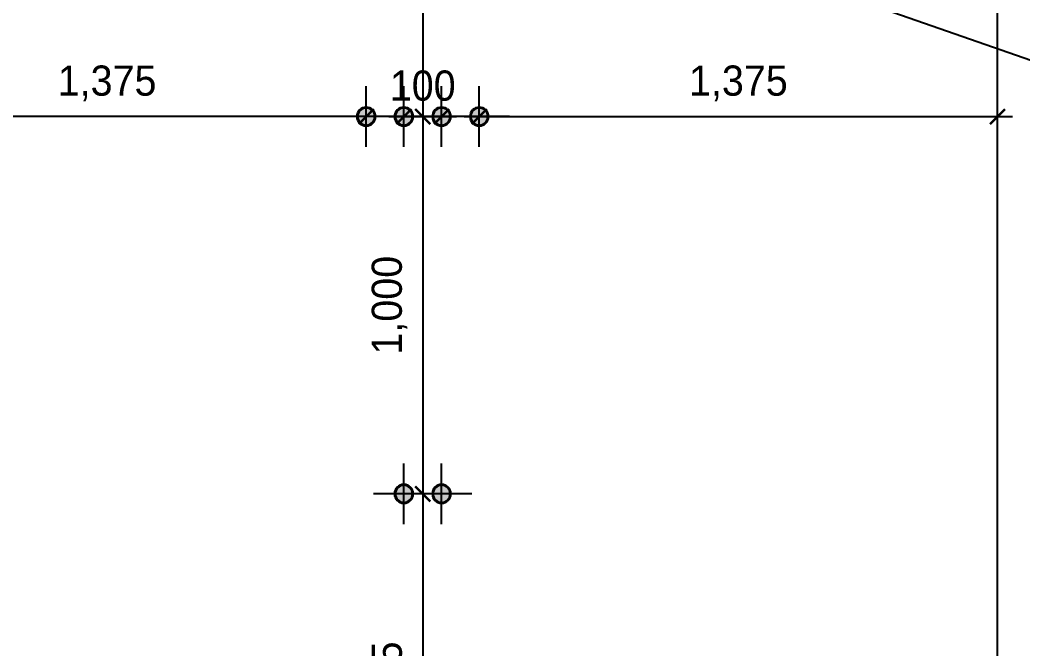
# Model space of a CAD drawing. Header units: millimetres. Extents: x 118028 to 193504, y 42792 to 96100.
# Drawn here: x 173448 to 176109, y 63561 to 65228 of the extents above; entities that cross this region are included whole.
import ezdxf

# ---------------------------------------------------------------- set-up
doc = ezdxf.new("R2010")
doc.units = ezdxf.units.MM
doc.header["$LTSCALE"] = 30
doc.header["$PDMODE"] = 3
doc.layers.get('DEFPOINTS').update_dxf_attribs({"color": 248})
for name, color, linetype in [('07-DIM WAL', 5, 'Continuous'), ('2CONTINUOUS', 2, 'Continuous'), ('RC-LIGHT', 7, 'Continuous')]:
    doc.layers.add(name, color=color, linetype=linetype)
doc.styles.add('HY 울릉도 L', font='')
doc.styles.get('HY 울릉도 L').set_extended_font_data('HY울릉도L')
doc.dimstyles.new('40', dxfattribs={"dimscale": 40, "dimtxt": 2, "dimasz": 1, "dimexe": 1, "dimexo": 1, "dimgap": 1, "dimtad": 1, "dimdec": 0, "dimrnd": 0.05, "dimdsep": 46, "dimlunit": 6, "dimtxsty": 'HY 울릉도 L', "dimblk": 'ARCHTICK', "dimcen": 2.5, "dimdle": 1, "dimclrd": 133, "dimclre": 133, "dimclrt": 30, "dimadec": 0, "dimazin": 0, "dimtfac": 1, "dimtdec": 0, "dimtix": 1, "dimtmove": 2, "dimatfit": 3, "dimldrblk": 'ARCHTICK', "dimfxl": 1, "dimlwd": -1, "dimlwe": -1, "dimarcsym": 0})

# ---------------------------------------------------------------- blocks, each defined once
blk = doc.blocks.new('1')
at = {"linetype": 'Continuous'}
h = blk.add_hatch(color=4, dxfattribs=at)
h.dxf.hatch_style = 1
edge = h.paths.add_edge_path()
edge.add_arc((11539653.5, -14273503.8), 37.5, 0, 360)
at = {"color": 1, "linetype": 'Continuous'}
for p, q in [((11539653.5, -14273637.1), (11539653.5, -14273370.5)), ((11539520.2, -14273503.8), (11539786.8, -14273503.8))]:
    blk.add_line(p, q, dxfattribs=at)
at = {"color": 4, "linetype": 'Continuous'}
for radius in [41.5, 37.5]:
    blk.add_circle((11539653.5, -14273503.8), radius, dxfattribs=at)
blk = doc.blocks.new('_ArchTick')
at = {"color": 0, "linetype": 'ByBlock', "const_width": 0.15}
blk.add_lwpolyline([(-0.5, -0.5), (0.5, 0.5)], dxfattribs=at)
blk = doc.blocks.new('*D280')
at = {"layer": '07-DIM WAL', "color": 133, "transparency": 16777216}
for p, q in [((174516.4, 66012.3), (174516.4, 64932.3)), ((174476.4, 65972.3), (174476.4, 65972.3)), ((174476.4, 64972.3), (174476.4, 64972.3))]:
    blk.add_line(p, q, dxfattribs=at)
at = {"layer": 'DEFPOINTS', "color": 0, "transparency": 16777216}
for p in [(174516.4, 65972.3), (174516.4, 64972.3), (174516.4, 64972.3)]:
    blk.add_point(p, dxfattribs=at)
at = {"layer": '07-DIM WAL', "color": 133, "transparency": 16777216, "xscale": 40, "yscale": 40, "zscale": 40}
for p, rotation in [((174516.4, 65972.3), 90), ((174516.4, 64972.3), 270)]:
    blk.add_blockref('_ArchTick', p, dxfattribs=dict(at, rotation=rotation))
at = {"layer": '07-DIM WAL', "color": 30, "transparency": 16777216, "insert": (174428.5, 65472.3), "char_height": 80, "attachment_point": 5, "rotation": 90, "style": 'HY 울릉도 L'}
blk.add_mtext('1,000', dxfattribs=at)
blk = doc.blocks.new('*D281')
at = {"layer": '07-DIM WAL', "color": 133, "transparency": 16777216}
for p, q in [((174516.4, 65012.3), (174516.4, 63932.3)), ((174476.4, 64972.3), (174476.4, 64972.3)), ((174476.4, 63972.3), (174476.4, 63972.3))]:
    blk.add_line(p, q, dxfattribs=at)
at = {"layer": 'DEFPOINTS', "color": 0, "transparency": 16777216}
for p in [(174516.4, 64972.3), (174516.4, 63972.3), (174516.4, 63972.3)]:
    blk.add_point(p, dxfattribs=at)
at = {"layer": '07-DIM WAL', "color": 133, "transparency": 16777216, "xscale": 40, "yscale": 40, "zscale": 40}
for p, rotation in [((174516.4, 64972.3), 90), ((174516.4, 63972.3), 270)]:
    blk.add_blockref('_ArchTick', p, dxfattribs=dict(at, rotation=rotation))
at = {"layer": '07-DIM WAL', "color": 30, "transparency": 16777216, "insert": (174428.5, 64472.3), "char_height": 80, "attachment_point": 5, "rotation": 90, "style": 'HY 울릉도 L'}
blk.add_mtext('1,000', dxfattribs=at)
blk = doc.blocks.new('*D282')
at = {"layer": '07-DIM WAL', "color": 133, "transparency": 16777216}
for p, q in [((174466.4, 65012.3), (174466.4, 65012.3)), ((174566.4, 65012.3), (174566.4, 65012.3)), ((174426.4, 64972.3), (174606.4, 64972.3))]:
    blk.add_line(p, q, dxfattribs=at)
at = {"layer": 'DEFPOINTS', "color": 0, "transparency": 16777216}
for p in [(174466.4, 64972.3), (174566.4, 64972.3), (174566.4, 64972.3)]:
    blk.add_point(p, dxfattribs=at)
at = {"layer": '07-DIM WAL', "color": 133, "transparency": 16777216, "xscale": 40, "yscale": 40, "zscale": 40}
blk.add_blockref('_ArchTick', (174466.4, 64972.3), dxfattribs=at)
at = {"layer": '07-DIM WAL', "color": 133, "transparency": 16777216, "xscale": 40, "yscale": 40, "zscale": 40, "rotation": 180}
blk.add_blockref('_ArchTick', (174566.4, 64972.3), dxfattribs=at)
at = {"layer": '07-DIM WAL', "color": 30, "transparency": 16777216, "insert": (174516.4, 65054), "char_height": 80, "attachment_point": 5, "style": 'HY 울릉도 L'}
blk.add_mtext('100', dxfattribs=at)
blk = doc.blocks.new('*D283')
at = {"layer": '07-DIM WAL', "color": 133, "transparency": 16777216}
for p, q in [((172991.4, 65012.3), (172991.4, 65012.3)), ((174366.4, 65012.3), (174366.4, 65012.3)), ((174406.4, 64972.3), (172951.4, 64972.3))]:
    blk.add_line(p, q, dxfattribs=at)
at = {"layer": 'DEFPOINTS', "color": 0, "transparency": 16777216}
for p in [(172991.4, 64972.3), (172991.4, 64972.3), (174366.4, 64972.3)]:
    blk.add_point(p, dxfattribs=at)
at = {"layer": '07-DIM WAL', "color": 133, "transparency": 16777216, "xscale": 40, "yscale": 40, "zscale": 40, "rotation": 180}
blk.add_blockref('_ArchTick', (172991.4, 64972.3), dxfattribs=at)
at = {"layer": '07-DIM WAL', "color": 133, "transparency": 16777216, "xscale": 40, "yscale": 40, "zscale": 40}
blk.add_blockref('_ArchTick', (174366.4, 64972.3), dxfattribs=at)
at = {"layer": '07-DIM WAL', "color": 30, "transparency": 16777216, "insert": (173678.9, 65060.3), "char_height": 80, "attachment_point": 5, "style": 'HY 울릉도 L'}
blk.add_mtext('1,375', dxfattribs=at)
blk = doc.blocks.new('*D286')
at = {"layer": '07-DIM WAL', "color": 133, "transparency": 16777216}
for p, q in [((174666.4, 65012.3), (174666.4, 65012.3)), ((176041.4, 65012.3), (176041.4, 65012.3)), ((174626.4, 64972.3), (176081.4, 64972.3))]:
    blk.add_line(p, q, dxfattribs=at)
at = {"layer": 'DEFPOINTS', "color": 0, "transparency": 16777216}
for p in [(174666.4, 64972.3), (176041.4, 64972.3), (176041.4, 64972.3)]:
    blk.add_point(p, dxfattribs=at)
at = {"layer": '07-DIM WAL', "color": 133, "transparency": 16777216, "xscale": 40, "yscale": 40, "zscale": 40, "rotation": 180}
blk.add_blockref('_ArchTick', (174666.4, 64972.3), dxfattribs=at)
at = {"layer": '07-DIM WAL', "color": 133, "transparency": 16777216, "xscale": 40, "yscale": 40, "zscale": 40}
blk.add_blockref('_ArchTick', (176041.4, 64972.3), dxfattribs=at)
at = {"layer": '07-DIM WAL', "color": 30, "transparency": 16777216, "insert": (175353.9, 65060.3), "char_height": 80, "attachment_point": 5, "style": 'HY 울릉도 L'}
blk.add_mtext('1,375', dxfattribs=at)
blk = doc.blocks.new('*D288')
at = {"layer": '07-DIM WAL', "color": 133, "transparency": 16777216}
for p, q in [((174516.4, 64012.3), (174516.4, 62887.8)), ((174476.4, 63972.3), (174476.4, 63972.3)), ((174498.9, 62927.8), (174476.4, 62927.8))]:
    blk.add_line(p, q, dxfattribs=at)
at = {"layer": 'DEFPOINTS', "color": 0, "transparency": 16777216}
for p in [(174516.4, 63972.3), (174516.4, 62927.8), (174538.9, 62927.8)]:
    blk.add_point(p, dxfattribs=at)
at = {"layer": '07-DIM WAL', "color": 133, "transparency": 16777216, "xscale": 40, "yscale": 40, "zscale": 40}
for p, rotation in [((174516.4, 63972.3), 90), ((174516.4, 62927.8), 270)]:
    blk.add_blockref('_ArchTick', p, dxfattribs=dict(at, rotation=rotation))
at = {"layer": '07-DIM WAL', "color": 30, "transparency": 16777216, "insert": (174428.5, 63450.1), "char_height": 80, "attachment_point": 5, "rotation": 90, "style": 'HY 울릉도 L'}
blk.add_mtext('1,045', dxfattribs=at)
blk = doc.blocks.new('vusaudeh')
at = {"layer": '2CONTINUOUS'}
blk.add_lwpolyline([(150896.4, 80947.8), (149788.9, 80947.8), (149788.9, 81147.8), (150241.4, 81147.8), (150241.4, 85711.8), (150426.4, 85711.8), (150426.4, 81147.8), (150896.4, 81147.8), (150896.4, 80947.8)], dxfattribs=at)
blk = doc.blocks.new('cjswjdeh2')
blk.add_blockref('vusaudeh', (59803.1, -18420))

msp = doc.modelspace()

# ---------------------------------------------------------------- linework, layer by layer
at = {"layer": '07-DIM WAL'}
msp.add_line((141904.4, 77080.3), (192904.4, 59260.3), dxfattribs=at)

# ---------------------------------------------------------------- block references
msp.add_blockref('cjswjdeh2', (-34003.1, 0))
at = {"layer": 'RC-LIGHT', "xscale": -0.6024096385271789, "yscale": 0.6024096385271789, "zscale": 0.6024096385271789}
for p in [(7125964.9, 8663468.6), (7126064.9, 8663468.6), (7126164.9, 8663468.6), (7126264.9, 8663468.6), (7126064.9, 8662468.6), (7126164.9, 8662468.6)]:
    msp.add_blockref('1', p, dxfattribs=at)

# ---------------------------------------------------------------- dimensions: what is measured, and where the dimension line sits
at = {"layer": '07-DIM WAL'}
for base, p1, p2, picture, middle in [((174516.4, 64972.3), (174516.4, 65972.3), (174516.4, 64972.3), '*D280', (174428.5, 65472.3)), ((174516.4, 63972.3), (174516.4, 64972.3), (174516.4, 63972.3), '*D281', (174428.5, 64472.3)), ((174516.3792305, 62927.8023431), (174516.3792305, 63972.3023431), (174538.8792305, 62927.8023431), '*D288', (174428.4552142, 63450.0523431))]:
    dim = msp.add_linear_dim(base=base, p1=p1, p2=p2, angle=90, dimstyle='40', dxfattribs=at)
    dim.commit()
    dim.dimension.update_dxf_attribs({"geometry": picture, "text_midpoint": middle})
for base, p1, p2, picture, middle in [((172991.4, 64972.3), (174366.4, 64972.3), (172991.4, 64972.3), '*D283', (173678.9, 65060.3)), ((176041.4, 64972.3), (174666.4, 64972.3), (176041.4, 64972.3), '*D286', (175353.9, 65060.3)), ((174566.4, 64972.3), (174466.4, 64972.3), (174566.4, 64972.3), '*D282', (174516.4, 65054))]:
    dim = msp.add_linear_dim(base=base, p1=p1, p2=p2, dimstyle='40', dxfattribs=at)
    dim.commit()
    dim.dimension.update_dxf_attribs({"geometry": picture, "text_midpoint": middle})

doc.saveas('drawing.dxf')
